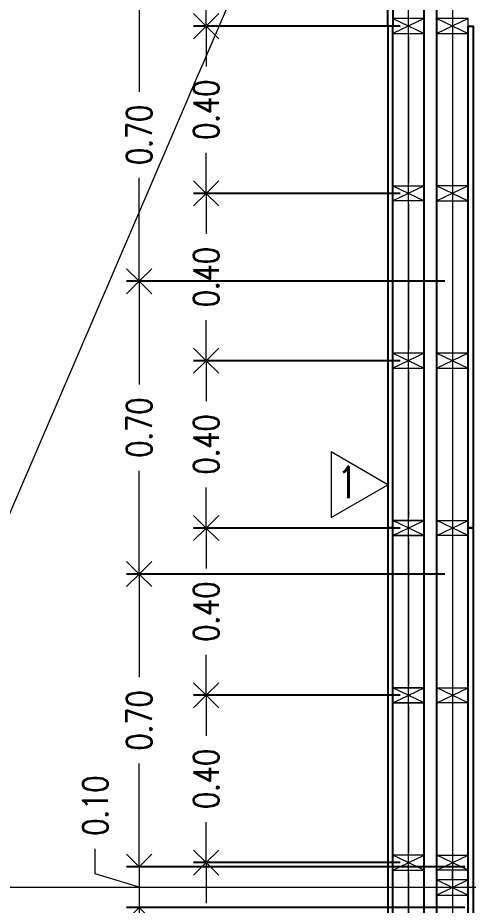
# Model space of a CAD drawing. Header units: metres. Extents: x -2 to 612, y -64 to 156.
# Drawn here: x 462.758 to 463.835, y 27.16 to 29.282 of the extents above; entities that cross this region are included whole.
import ezdxf

# ---------------------------------------------------------------- set-up
doc = ezdxf.new("R2010")
doc.units = ezdxf.units.M
doc.header["$LTSCALE"] = 5
doc.header["$MEASUREMENT"] = 0
doc.layers.get('0').update_dxf_attribs({"color": 30})
doc.layers.get('DEFPOINTS').update_dxf_attribs({"color": 210})
for name, color, linetype, lineweight in [('A-ANNO-DIMS', 3, 'Continuous', 18), ('A-ANNO-SYMB', 3, 'Continuous', 18), ('A-ANNO-TEXT', 3, 'Continuous', 18), ('A-DETL-MCUT', 4, 'Continuous', 25), ('A-ELEV-IDEN', 3, 'Continuous', 18), ('A-ELEV-MBE2', 4, 'Continuous', 25), ('A-WALL-PATT', 8, 'Continuous', 18), ('A-WALL-STUD', 3, 'Continuous', 18)]:
    doc.layers.add(name, color=color, linetype=linetype, lineweight=lineweight)
doc.styles.add('E-ROMANS', font='romans.shx', dxfattribs={"width": 0.8})
doc.dimstyles.new('E-0050_ARW_12', dxfattribs={"dimscale": 0.001, "dimtxt": 60, "dimasz": 60, "dimexe": 30, "dimexo": 20, "dimgap": 30, "dimtad": 0, "dimzin": 0, "dimdsep": 46, "dimtxsty": 'E-ROMANS', "dimblk": 'OPEN90', "dimcen": 30, "dimclrd": 256, "dimclre": 256, "dimclrt": 256, "dimadec": 0, "dimazin": 0, "dimtfac": 1, "dimtmove": 1, "dimatfit": 3, "dimldrblk": 'OPEN90', "dimfxl": 1, "dimtfill": 1, "dimtolj": 1, "dimtzin": 0, "dimlwd": -1, "dimarcsym": 0})

# ---------------------------------------------------------------- blocks, each defined once
blk = doc.blocks.new('_Open90')
at = {"color": 0, "linetype": 'ByBlock', "lineweight": -2}
for p, q in [((-0.5, 0.5), (0, 0)), ((0, 0), (-1, 0)), ((0, 0), (-0.5, -0.5))]:
    blk.add_line(p, q, dxfattribs=at)
blk = doc.blocks.new('*D615')
at = {"layer": 'A-ANNO-DIMS', "lineweight": -2, "transparency": 16777216}
for p, q in [((463.672, 27.2614), (463.1782, 27.2614)), ((463.672, 26.8615), (463.1782, 26.8615))]:
    blk.add_line(p, q, dxfattribs=at)
at = {"layer": 'A-ANNO-DIMS', "transparency": 16777216}
for p, q in [((463.2082, 27.2014), (463.2082, 27.1646)), ((463.2082, 26.9215), (463.2082, 26.9583))]:
    blk.add_line(p, q, dxfattribs=at)
at = {"layer": 'DEFPOINTS', "color": 0, "transparency": 16777216}
for p in [(463.2082, 27.2614), (463.692, 27.2614), (463.692, 26.8615)]:
    blk.add_point(p, dxfattribs=at)
at = {"layer": 'A-ANNO-DIMS', "transparency": 16777216, "xscale": 0.06, "yscale": 0.06, "zscale": 0.06}
for p, rotation in [((463.2082, 27.2614), 90), ((463.2082, 26.8615), 270)]:
    blk.add_blockref('_Open90', p, dxfattribs=dict(at, rotation=rotation))
at = {"layer": 'A-ANNO-DIMS', "transparency": 16777216, "insert": (463.2082, 27.0615), "char_height": 0.06, "attachment_point": 5, "rotation": 90, "style": 'E-ROMANS', "bg_fill": 3, "box_fill_scale": 1.25, "bg_fill_color": 256, "bg_fill_true_color": 13158600, "bg_fill_transparency": 0}
blk.add_mtext('\\A1;0.40', dxfattribs=at)
blk = doc.blocks.new('*D616')
at = {"layer": 'A-ANNO-DIMS', "lineweight": -2, "transparency": 16777216}
for p, q in [((463.672, 27.6615), (463.1782, 27.6615)), ((463.672, 27.2614), (463.1782, 27.2614))]:
    blk.add_line(p, q, dxfattribs=at)
at = {"layer": 'A-ANNO-DIMS', "transparency": 16777216}
for p, q in [((463.2082, 27.6015), (463.2082, 27.5646)), ((463.2082, 27.3214), (463.2082, 27.3583))]:
    blk.add_line(p, q, dxfattribs=at)
at = {"layer": 'DEFPOINTS', "color": 0, "transparency": 16777216}
for p in [(463.2082, 27.6615), (463.692, 27.6615), (463.692, 27.2614)]:
    blk.add_point(p, dxfattribs=at)
at = {"layer": 'A-ANNO-DIMS', "transparency": 16777216, "xscale": 0.06, "yscale": 0.06, "zscale": 0.06}
for p, rotation in [((463.2082, 27.6615), 90), ((463.2082, 27.2614), 270)]:
    blk.add_blockref('_Open90', p, dxfattribs=dict(at, rotation=rotation))
at = {"layer": 'A-ANNO-DIMS', "transparency": 16777216, "insert": (463.2082, 27.4615), "char_height": 0.06, "attachment_point": 5, "rotation": 90, "style": 'E-ROMANS', "bg_fill": 3, "box_fill_scale": 1.25, "bg_fill_color": 256, "bg_fill_true_color": 13158600, "bg_fill_transparency": 0}
blk.add_mtext('\\A1;0.40', dxfattribs=at)
blk = doc.blocks.new('*D617')
at = {"layer": 'A-ANNO-DIMS', "lineweight": -2, "transparency": 16777216}
for p, q in [((463.672, 28.0615), (463.1782, 28.0615)), ((463.672, 27.6615), (463.1782, 27.6615))]:
    blk.add_line(p, q, dxfattribs=at)
at = {"layer": 'A-ANNO-DIMS', "transparency": 16777216}
for p, q in [((463.2082, 28.0015), (463.2082, 27.9647)), ((463.2082, 27.7215), (463.2082, 27.7584))]:
    blk.add_line(p, q, dxfattribs=at)
at = {"layer": 'DEFPOINTS', "color": 0, "transparency": 16777216}
for p in [(463.2082, 28.0615), (463.692, 28.0615), (463.692, 27.6615)]:
    blk.add_point(p, dxfattribs=at)
at = {"layer": 'A-ANNO-DIMS', "transparency": 16777216, "xscale": 0.06, "yscale": 0.06, "zscale": 0.06}
for p, rotation in [((463.2082, 28.0615), 90), ((463.2082, 27.6615), 270)]:
    blk.add_blockref('_Open90', p, dxfattribs=dict(at, rotation=rotation))
at = {"layer": 'A-ANNO-DIMS', "transparency": 16777216, "insert": (463.2082, 27.8615), "char_height": 0.06, "attachment_point": 5, "rotation": 90, "style": 'E-ROMANS', "bg_fill": 3, "box_fill_scale": 1.25, "bg_fill_color": 256, "bg_fill_true_color": 13158600, "bg_fill_transparency": 0}
blk.add_mtext('\\A1;0.40', dxfattribs=at)
blk = doc.blocks.new('*D618')
at = {"layer": 'A-ANNO-DIMS', "lineweight": -2, "transparency": 16777216}
for p, q in [((463.672, 28.4615), (463.1782, 28.4615)), ((463.672, 28.0615), (463.1782, 28.0615))]:
    blk.add_line(p, q, dxfattribs=at)
at = {"layer": 'A-ANNO-DIMS', "transparency": 16777216}
for p, q in [((463.2082, 28.4015), (463.2082, 28.3647)), ((463.2082, 28.1215), (463.2082, 28.1584))]:
    blk.add_line(p, q, dxfattribs=at)
at = {"layer": 'DEFPOINTS', "color": 0, "transparency": 16777216}
for p in [(463.2082, 28.4615), (463.692, 28.4615), (463.692, 28.0615)]:
    blk.add_point(p, dxfattribs=at)
at = {"layer": 'A-ANNO-DIMS', "transparency": 16777216, "xscale": 0.06, "yscale": 0.06, "zscale": 0.06}
for p, rotation in [((463.2082, 28.4615), 90), ((463.2082, 28.0615), 270)]:
    blk.add_blockref('_Open90', p, dxfattribs=dict(at, rotation=rotation))
at = {"layer": 'A-ANNO-DIMS', "transparency": 16777216, "insert": (463.2082, 28.2615), "char_height": 0.06, "attachment_point": 5, "rotation": 90, "style": 'E-ROMANS', "bg_fill": 3, "box_fill_scale": 1.25, "bg_fill_color": 256, "bg_fill_true_color": 13158600, "bg_fill_transparency": 0}
blk.add_mtext('\\A1;0.40', dxfattribs=at)
blk = doc.blocks.new('*D619')
at = {"layer": 'A-ANNO-DIMS', "lineweight": -2, "transparency": 16777216}
for p, q in [((463.672, 28.8615), (463.1782, 28.8615)), ((463.672, 28.4615), (463.1782, 28.4615))]:
    blk.add_line(p, q, dxfattribs=at)
at = {"layer": 'A-ANNO-DIMS', "transparency": 16777216}
for p, q in [((463.2082, 28.8015), (463.2082, 28.7647)), ((463.2082, 28.5215), (463.2082, 28.5584))]:
    blk.add_line(p, q, dxfattribs=at)
at = {"layer": 'DEFPOINTS', "color": 0, "transparency": 16777216}
for p in [(463.2082, 28.8615), (463.692, 28.8615), (463.692, 28.4615)]:
    blk.add_point(p, dxfattribs=at)
at = {"layer": 'A-ANNO-DIMS', "transparency": 16777216, "xscale": 0.06, "yscale": 0.06, "zscale": 0.06}
for p, rotation in [((463.2082, 28.8615), 90), ((463.2082, 28.4615), 270)]:
    blk.add_blockref('_Open90', p, dxfattribs=dict(at, rotation=rotation))
at = {"layer": 'A-ANNO-DIMS', "transparency": 16777216, "insert": (463.2082, 28.6615), "char_height": 0.06, "attachment_point": 5, "rotation": 90, "style": 'E-ROMANS', "bg_fill": 3, "box_fill_scale": 1.25, "bg_fill_color": 256, "bg_fill_true_color": 13158600, "bg_fill_transparency": 0}
blk.add_mtext('\\A1;0.40', dxfattribs=at)
blk = doc.blocks.new('*D620')
at = {"layer": 'A-ANNO-DIMS', "lineweight": -2, "transparency": 16777216}
for p, q in [((463.672, 29.2615), (463.1782, 29.2615)), ((463.672, 28.8615), (463.1782, 28.8615))]:
    blk.add_line(p, q, dxfattribs=at)
at = {"layer": 'A-ANNO-DIMS', "transparency": 16777216}
for p, q in [((463.2082, 29.2015), (463.2082, 29.1647)), ((463.2082, 28.9215), (463.2082, 28.9584))]:
    blk.add_line(p, q, dxfattribs=at)
at = {"layer": 'DEFPOINTS', "color": 0, "transparency": 16777216}
for p in [(463.2082, 29.2615), (463.692, 29.2615), (463.692, 28.8615)]:
    blk.add_point(p, dxfattribs=at)
at = {"layer": 'A-ANNO-DIMS', "transparency": 16777216, "xscale": 0.06, "yscale": 0.06, "zscale": 0.06}
for p, rotation in [((463.2082, 29.2615), 90), ((463.2082, 28.8615), 270)]:
    blk.add_blockref('_Open90', p, dxfattribs=dict(at, rotation=rotation))
at = {"layer": 'A-ANNO-DIMS', "transparency": 16777216, "insert": (463.2082, 29.0615), "char_height": 0.06, "attachment_point": 5, "rotation": 90, "style": 'E-ROMANS', "bg_fill": 3, "box_fill_scale": 1.25, "bg_fill_color": 256, "bg_fill_true_color": 13158600, "bg_fill_transparency": 0}
blk.add_mtext('\\A1;0.40', dxfattribs=at)
blk = doc.blocks.new('*D621')
at = {"layer": 'A-ANNO-DIMS', "lineweight": -2, "transparency": 16777216}
for p, q in [((463.672, 29.6615), (463.1782, 29.6615)), ((463.672, 29.2615), (463.1782, 29.2615))]:
    blk.add_line(p, q, dxfattribs=at)
at = {"layer": 'A-ANNO-DIMS', "transparency": 16777216}
for p, q in [((463.2082, 29.6015), (463.2082, 29.5647)), ((463.2082, 29.3215), (463.2082, 29.3584))]:
    blk.add_line(p, q, dxfattribs=at)
at = {"layer": 'DEFPOINTS', "color": 0, "transparency": 16777216}
for p in [(463.2082, 29.6615), (463.692, 29.6615), (463.692, 29.2615)]:
    blk.add_point(p, dxfattribs=at)
at = {"layer": 'A-ANNO-DIMS', "transparency": 16777216, "xscale": 0.06, "yscale": 0.06, "zscale": 0.06}
for p, rotation in [((463.2082, 29.6615), 90), ((463.2082, 29.2615), 270)]:
    blk.add_blockref('_Open90', p, dxfattribs=dict(at, rotation=rotation))
at = {"layer": 'A-ANNO-DIMS', "transparency": 16777216, "insert": (463.2082, 29.4615), "char_height": 0.06, "attachment_point": 5, "rotation": 90, "style": 'E-ROMANS', "bg_fill": 3, "box_fill_scale": 1.25, "bg_fill_color": 256, "bg_fill_true_color": 13158600, "bg_fill_transparency": 0}
blk.add_mtext('\\A1;0.40', dxfattribs=at)
blk = doc.blocks.new('*D630')
at = {"layer": 'A-ANNO-DIMS', "lineweight": -2, "transparency": 16777216}
for p, q in [((463.7785, 29.3515), (463.0183, 29.3515)), ((463.7785, 28.6515), (463.0183, 28.6515))]:
    blk.add_line(p, q, dxfattribs=at)
at = {"layer": 'A-ANNO-DIMS', "transparency": 16777216}
for p, q in [((463.0483, 29.2915), (463.0483, 29.1047)), ((463.0483, 28.7115), (463.0483, 28.8984))]:
    blk.add_line(p, q, dxfattribs=at)
at = {"layer": 'DEFPOINTS', "color": 0, "transparency": 16777216}
for p in [(463.7985, 29.3515), (463.0483, 28.6515), (463.7985, 28.6515)]:
    blk.add_point(p, dxfattribs=at)
at = {"layer": 'A-ANNO-DIMS', "transparency": 16777216, "xscale": 0.06, "yscale": 0.06, "zscale": 0.06}
for p, rotation in [((463.0483, 29.3515), 90), ((463.0483, 28.6515), 270)]:
    blk.add_blockref('_Open90', p, dxfattribs=dict(at, rotation=rotation))
at = {"layer": 'A-ANNO-DIMS', "transparency": 16777216, "insert": (463.0483, 29.0015), "char_height": 0.06, "attachment_point": 5, "rotation": 90, "style": 'E-ROMANS', "bg_fill": 3, "box_fill_scale": 1.25, "bg_fill_color": 256, "bg_fill_true_color": 13158600, "bg_fill_transparency": 0}
blk.add_mtext('\\A1;0.70', dxfattribs=at)
blk = doc.blocks.new('*D631')
at = {"layer": 'A-ANNO-DIMS', "lineweight": -2, "transparency": 16777216}
for p, q in [((463.7785, 28.6515), (463.0183, 28.6515)), ((463.7785, 27.9515), (463.0183, 27.9515))]:
    blk.add_line(p, q, dxfattribs=at)
at = {"layer": 'A-ANNO-DIMS', "transparency": 16777216}
for p, q in [((463.0483, 28.5915), (463.0483, 28.4047)), ((463.0483, 28.0115), (463.0483, 28.1984))]:
    blk.add_line(p, q, dxfattribs=at)
at = {"layer": 'DEFPOINTS', "color": 0, "transparency": 16777216}
for p in [(463.7985, 28.6515), (463.0483, 27.9515), (463.7985, 27.9515)]:
    blk.add_point(p, dxfattribs=at)
at = {"layer": 'A-ANNO-DIMS', "transparency": 16777216, "xscale": 0.06, "yscale": 0.06, "zscale": 0.06}
for p, rotation in [((463.0483, 28.6515), 90), ((463.0483, 27.9515), 270)]:
    blk.add_blockref('_Open90', p, dxfattribs=dict(at, rotation=rotation))
at = {"layer": 'A-ANNO-DIMS', "transparency": 16777216, "insert": (463.0483, 28.3015), "char_height": 0.06, "attachment_point": 5, "rotation": 90, "style": 'E-ROMANS', "bg_fill": 3, "box_fill_scale": 1.25, "bg_fill_color": 256, "bg_fill_true_color": 13158600, "bg_fill_transparency": 0}
blk.add_mtext('\\A1;0.70', dxfattribs=at)
blk = doc.blocks.new('*D632')
at = {"layer": 'A-ANNO-DIMS', "lineweight": -2, "transparency": 16777216}
for p, q in [((463.7785, 27.9515), (463.0183, 27.9515)), ((463.7785, 27.2515), (463.0183, 27.2515))]:
    blk.add_line(p, q, dxfattribs=at)
at = {"layer": 'A-ANNO-DIMS', "transparency": 16777216}
for p, q in [((463.0483, 27.8915), (463.0483, 27.7047)), ((463.0483, 27.3115), (463.0483, 27.4984))]:
    blk.add_line(p, q, dxfattribs=at)
at = {"layer": 'DEFPOINTS', "color": 0, "transparency": 16777216}
for p in [(463.7985, 27.9515), (463.0483, 27.2515), (463.7985, 27.2515)]:
    blk.add_point(p, dxfattribs=at)
at = {"layer": 'A-ANNO-DIMS', "transparency": 16777216, "xscale": 0.06, "yscale": 0.06, "zscale": 0.06}
for p, rotation in [((463.0483, 27.9515), 90), ((463.0483, 27.2515), 270)]:
    blk.add_blockref('_Open90', p, dxfattribs=dict(at, rotation=rotation))
at = {"layer": 'A-ANNO-DIMS', "transparency": 16777216, "insert": (463.0483, 27.6015), "char_height": 0.06, "attachment_point": 5, "rotation": 90, "style": 'E-ROMANS', "bg_fill": 3, "box_fill_scale": 1.25, "bg_fill_color": 256, "bg_fill_true_color": 13158600, "bg_fill_transparency": 0}
blk.add_mtext('\\A1;0.70', dxfattribs=at)
blk = doc.blocks.new('*D786')
at = {"layer": 'A-ANNO-DIMS', "transparency": 16777216}
for p, q in [((463.0483, 27.3115), (463.0483, 27.3715)), ((462.9433, 27.2345), (462.9433, 27.2945)), ((463.0483, 27.2515), (463.0483, 27.1545)), ((463.0483, 27.2515), (463.0483, 27.1545)), ((463.0483, 27.203), (462.9433, 27.2345)), ((463.0483, 27.0945), (463.0483, 27.0345))]:
    blk.add_line(p, q, dxfattribs=at)
at = {"layer": 'A-ANNO-DIMS', "lineweight": -2, "transparency": 16777216}
for p, q in [((463.8266, 27.2515), (463.0183, 27.2515)), ((463.8266, 27.1545), (463.0183, 27.1545))]:
    blk.add_line(p, q, dxfattribs=at)
at = {"layer": 'DEFPOINTS', "color": 0, "transparency": 16777216}
for p in [(463.8466, 27.2515), (463.0483, 27.1545), (463.8466, 27.1545)]:
    blk.add_point(p, dxfattribs=at)
at = {"layer": 'A-ANNO-DIMS', "transparency": 16777216, "xscale": 0.06, "yscale": 0.06, "zscale": 0.06}
for p, rotation in [((463.0483, 27.2515), 270), ((463.0483, 27.1545), 90)]:
    blk.add_blockref('_Open90', p, dxfattribs=dict(at, rotation=rotation))
at = {"layer": 'A-ANNO-DIMS', "transparency": 16777216, "insert": (462.9433, 27.3977), "char_height": 0.06, "attachment_point": 5, "rotation": 90, "style": 'E-ROMANS', "bg_fill": 3, "box_fill_scale": 1.25, "bg_fill_color": 256, "bg_fill_true_color": 13158600, "bg_fill_transparency": 0}
blk.add_mtext('\\A1;0.10', dxfattribs=at)

msp = doc.modelspace()

# ---------------------------------------------------------------- linework, layer by layer
at = {"layer": 'A-DETL-MCUT'}
for points in [[(463.83457, 28.06154), (463.83457, 29.26154), (463.84657, 29.26154), (463.84657, 28.06154)], [(463.83457, 26.86154), (463.83457, 28.06154), (463.84657, 28.06154), (463.84657, 26.86154)]]:
    msp.add_lwpolyline(points, close=True, dxfattribs=at)
at = {"layer": 'A-ELEV-MBE2'}
msp.add_line((463.75957, 23.00954), (463.75957, 30.41355), dxfattribs=at)
at = {"layer": 'A-WALL-PATT', "ltscale": 0.1}
msp.add_line((463.79707, 27.18404), (463.79707, 26.88654), dxfattribs=at)

# ---------------------------------------------------------------- dimensions: what is measured, and where the dimension line sits
at = {"layer": 'A-ANNO-DIMS'}
dim = msp.add_linear_dim(base=(463.20824, 27.26142), p1=(463.69203, 26.86154), p2=(463.69203, 27.26142), angle=90, dimstyle='E-0050_ARW_12', dxfattribs=at)
dim.commit()
dim.dimension.update_dxf_attribs({"geometry": '*D615', "text_midpoint": (463.20824, 27.06148)})

# ---------------------------------------------------------------- next in the draw order: linework, layer by layer
at = {"layer": 'A-ANNO-SYMB'}
msp.add_line((478.32254, 27.20204), (455.48822, 27.20204), dxfattribs=at)
at = {"layer": 'A-WALL-PATT', "ltscale": 0.1}
msp.add_line((463.69203, 27.23643), (463.69203, 26.88654), dxfattribs=at)

# ---------------------------------------------------------------- next in the draw order: dimensions: what is measured, and where the dimension line sits
at = {"layer": 'A-ANNO-DIMS'}
dim = msp.add_linear_dim(base=(463.20824, 27.66153), p1=(463.69203, 27.26142), p2=(463.69203, 27.66153), angle=90, dimstyle='E-0050_ARW_12', dxfattribs=at)
dim.commit()
dim.dimension.update_dxf_attribs({"geometry": '*D616', "text_midpoint": (463.20824, 27.46148)})

# ---------------------------------------------------------------- next in the draw order: dimensions: what is measured, and where the dimension line sits
dim = msp.add_linear_dim(base=(463.20824, 28.06153), p1=(463.69203, 27.66153), p2=(463.69203, 28.06153), angle=90, dimstyle='E-0050_ARW_12', dxfattribs=at)
dim.commit()
dim.dimension.update_dxf_attribs({"geometry": '*D617', "text_midpoint": (463.20824, 27.86153)})

# ---------------------------------------------------------------- next in the draw order: dimensions: what is measured, and where the dimension line sits
dim = msp.add_linear_dim(base=(463.20824, 28.46153), p1=(463.69203, 28.06153), p2=(463.69203, 28.46153), angle=90, dimstyle='E-0050_ARW_12', dxfattribs=at)
dim.commit()
dim.dimension.update_dxf_attribs({"geometry": '*D618', "text_midpoint": (463.20824, 28.26153)})

# ---------------------------------------------------------------- next in the draw order: dimensions: what is measured, and where the dimension line sits
dim = msp.add_linear_dim(base=(463.20824, 28.86153), p1=(463.69203, 28.46153), p2=(463.69203, 28.86153), angle=90, dimstyle='E-0050_ARW_12', dxfattribs=at)
dim.commit()
dim.dimension.update_dxf_attribs({"geometry": '*D619', "text_midpoint": (463.20824, 28.66153)})

# ---------------------------------------------------------------- next in the draw order: dimensions: what is measured, and where the dimension line sits
dim = msp.add_linear_dim(base=(463.20824, 29.26154), p1=(463.69203, 28.86153), p2=(463.69203, 29.26154), angle=90, dimstyle='E-0050_ARW_12', dxfattribs=at)
dim.commit()
dim.dimension.update_dxf_attribs({"geometry": '*D620', "text_midpoint": (463.20824, 29.06154)})

# ---------------------------------------------------------------- next in the draw order: dimensions: what is measured, and where the dimension line sits
dim = msp.add_linear_dim(base=(463.20824, 29.66153), p1=(463.69203, 29.26154), p2=(463.69203, 29.66153), angle=90, dimstyle='E-0050_ARW_12', dxfattribs=at)
dim.commit()
dim.dimension.update_dxf_attribs({"geometry": '*D621', "text_midpoint": (463.20824, 29.46154)})

# ---------------------------------------------------------------- next in the draw order: dimensions: what is measured, and where the dimension line sits
dim = msp.add_linear_dim(base=(463.04829, 28.65153), p1=(463.79853, 29.35153), p2=(463.79853, 28.65153), angle=90, dimstyle='E-0050_ARW_12', dxfattribs=at)
dim.commit()
dim.dimension.update_dxf_attribs({"geometry": '*D630', "text_midpoint": (463.04829, 29.00153)})

# ---------------------------------------------------------------- next in the draw order: linework, layer by layer
at = {"layer": 'A-DETL-MCUT'}
msp.add_lwpolyline([(463.64253, 29.26153), (463.64253, 30.46155), (463.65453, 30.46155), (463.65453, 29.26153)], close=True, dxfattribs=at)
at = {"layer": 'A-WALL-PATT', "ltscale": 0.1}
for p, q in [((463.69203, 29.23655), (463.69203, 28.88654)), ((463.79707, 29.23654), (463.79707, 28.88654))]:
    msp.add_line(p, q, dxfattribs=at)
at = {"layer": 'A-WALL-STUD'}
for p, q in [((463.72953, 29.27955), (463.65453, 29.24355)), ((463.65453, 29.27955), (463.72953, 29.24355)), ((463.83457, 29.27954), (463.75957, 29.24354)), ((463.75957, 29.27954), (463.83457, 29.24354)), ((463.65453, 28.87954), (463.72953, 28.84354)), ((463.72953, 28.87954), (463.65453, 28.84354)), ((463.83457, 28.87954), (463.75957, 28.84354)), ((463.75957, 28.87954), (463.83457, 28.84354))]:
    msp.add_line(p, q, dxfattribs=at)
for points in [[(463.72953, 29.27955), (463.65453, 29.27955), (463.65453, 29.24355), (463.72953, 29.24355)], [(463.83457, 29.27954), (463.75957, 29.27954), (463.75957, 29.24354), (463.83457, 29.24354)], [(463.65453, 28.87954), (463.72953, 28.87954), (463.72953, 28.84354), (463.65453, 28.84354)], [(463.83457, 28.87954), (463.75957, 28.87954), (463.75957, 28.84354), (463.83457, 28.84354)]]:
    msp.add_lwpolyline(points, close=True, dxfattribs=at)

# ---------------------------------------------------------------- next in the draw order: dimensions: what is measured, and where the dimension line sits
at = {"layer": 'A-ANNO-DIMS'}
dim = msp.add_linear_dim(base=(463.04829, 27.95153), p1=(463.79853, 28.65153), p2=(463.79853, 27.95153), angle=90, dimstyle='E-0050_ARW_12', dxfattribs=at)
dim.commit()
dim.dimension.update_dxf_attribs({"geometry": '*D631', "text_midpoint": (463.04829, 28.30153)})

# ---------------------------------------------------------------- next in the draw order: linework, layer by layer
at = {"layer": 'A-ANNO-TEXT'}
msp.add_lwpolyline([(463.64252, 28.16508), (463.50666, 28.24352), (463.50666, 28.08664)], close=True, dxfattribs=at)
at = {"layer": 'A-DETL-MCUT'}
msp.add_lwpolyline([(463.65452, 28.06154), (463.65453, 29.26154), (463.64253, 29.26154), (463.64252, 28.06154)], close=True, dxfattribs=at)
at = {"layer": 'A-WALL-PATT', "ltscale": 0.1}
for p, q in [((463.69203, 28.83654), (463.69203, 28.48655)), ((463.79707, 28.83654), (463.79707, 28.48654)), ((463.69203, 28.43655), (463.69203, 28.08654)), ((463.79707, 28.43654), (463.79707, 28.08654))]:
    msp.add_line(p, q, dxfattribs=at)
at = {"layer": 'A-WALL-STUD'}
for p, q in [((463.72953, 28.47955), (463.65453, 28.44355)), ((463.65453, 28.47955), (463.72953, 28.44355)), ((463.83457, 28.47954), (463.75957, 28.44354)), ((463.75957, 28.47954), (463.83457, 28.44354)), ((463.72953, 28.04355), (463.65453, 28.07955)), ((463.65453, 28.04355), (463.72953, 28.07955)), ((463.65453, 28.04354), (463.72953, 28.07954)), ((463.72953, 28.04354), (463.65453, 28.07954)), ((463.83457, 28.04354), (463.75957, 28.07954)), ((463.75957, 28.04354), (463.83457, 28.07954))]:
    msp.add_line(p, q, dxfattribs=at)
for points in [[(463.72953, 28.47955), (463.65453, 28.47955), (463.65453, 28.44355), (463.72953, 28.44355)], [(463.83457, 28.47954), (463.75957, 28.47954), (463.75957, 28.44354), (463.83457, 28.44354)], [(463.72953, 28.04355), (463.65453, 28.04355), (463.65453, 28.07955), (463.72953, 28.07955)], [(463.65453, 28.04354), (463.72953, 28.04354), (463.72953, 28.07954), (463.65453, 28.07954)], [(463.83457, 28.04354), (463.75957, 28.04354), (463.75957, 28.07954), (463.83457, 28.07954)]]:
    msp.add_lwpolyline(points, close=True, dxfattribs=at)

# ---------------------------------------------------------------- next in the draw order: texts
at = {"layer": 'A-ANNO-TEXT', "insert": (463.54562, 28.17073), "char_height": 0.075, "attachment_point": 5, "rotation": 0.00048, "style": 'E-ROMANS'}
msp.add_mtext('\\pi-0.45,l0.45,t0.45;1', dxfattribs=at)

# ---------------------------------------------------------------- next in the draw order: dimensions: what is measured, and where the dimension line sits
at = {"layer": 'A-ANNO-DIMS'}
dim = msp.add_linear_dim(base=(463.04829, 27.25153), p1=(463.79853, 27.95153), p2=(463.79853, 27.25153), angle=90, dimstyle='E-0050_ARW_12', dxfattribs=at)
dim.commit()
dim.dimension.update_dxf_attribs({"geometry": '*D632', "text_midpoint": (463.04829, 27.60153)})

# ---------------------------------------------------------------- next in the draw order: linework, layer by layer
at = {"layer": 'A-ANNO-SYMB'}
for p, q in [((463.79707, 33.61894), (463.79707, 21.59535)), ((463.69203, 21.94694), (463.69203, 33.22033))]:
    msp.add_line(p, q, dxfattribs=at)
at = {"layer": 'A-DETL-MCUT'}
msp.add_lwpolyline([(463.65452, 26.86154), (463.65453, 28.06154), (463.64253, 28.06154), (463.64252, 26.86154)], close=True, dxfattribs=at)
at = {"layer": 'A-ELEV-IDEN'}
msp.add_line((460.65352, 23.23954), (463.64253, 30.20104), dxfattribs=at)
at = {"layer": 'A-ELEV-MBE2'}
for p, q in [((463.72953, 23.00954), (463.72953, 30.41355)), ((463.75957, 23.00953), (463.75957, 30.41354))]:
    msp.add_line(p, q, dxfattribs=at)
at = {"layer": 'A-WALL-PATT', "ltscale": 0.1}
for p, q in [((463.69203, 28.03654), (463.69203, 27.68655)), ((463.79707, 28.03654), (463.79707, 27.68654)), ((463.69203, 27.63654), (463.69203, 27.28643)), ((463.79707, 27.63654), (463.79707, 27.28643))]:
    msp.add_line(p, q, dxfattribs=at)
at = {"layer": 'A-WALL-STUD'}
for p, q in [((463.72953, 27.64355), (463.65453, 27.67955)), ((463.65453, 27.64355), (463.72953, 27.67955)), ((463.65453, 27.64354), (463.72953, 27.67954)), ((463.72953, 27.64354), (463.65453, 27.67954)), ((463.83457, 27.64354), (463.75957, 27.67954)), ((463.75957, 27.64354), (463.83457, 27.67954))]:
    msp.add_line(p, q, dxfattribs=at)
for points in [[(463.72953, 27.64355), (463.65453, 27.64355), (463.65453, 27.67955), (463.72953, 27.67955)], [(463.65453, 27.64354), (463.72953, 27.64354), (463.72953, 27.67954), (463.65453, 27.67954)], [(463.83457, 27.64354), (463.75957, 27.64354), (463.75957, 27.67954), (463.83457, 27.67954)]]:
    msp.add_lwpolyline(points, close=True, dxfattribs=at)

# ---------------------------------------------------------------- next in the draw order: dimensions: what is measured, and where the dimension line sits
at = {"layer": 'A-ANNO-DIMS'}
dim = msp.add_linear_dim(base=(463.04829, 27.15453), p1=(463.84657, 27.25154), p2=(463.84657, 27.15453), angle=90, dimstyle='E-0050_ARW_12', dxfattribs=at)
dim.commit()
dim.dimension.update_dxf_attribs({"geometry": '*D786', "text_midpoint": (462.94329, 27.32453)})

# ---------------------------------------------------------------- next in the draw order: linework, layer by layer
at = {"layer": 'A-WALL-PATT', "ltscale": 0.1}
msp.add_line((463.79707, 27.22004), (463.79707, 27.24343), dxfattribs=at)
at = {"layer": 'A-WALL-STUD'}
for p, q in [((463.65453, 27.24343), (463.72953, 27.27943)), ((463.72953, 27.24343), (463.65453, 27.27943)), ((463.83457, 27.24343), (463.75957, 27.27943)), ((463.75957, 27.24343), (463.83457, 27.27943)), ((463.83457, 27.22004), (463.75957, 27.18404)), ((463.75957, 27.22004), (463.83457, 27.18404))]:
    msp.add_line(p, q, dxfattribs=at)
for points in [[(463.65453, 27.24343), (463.72953, 27.24343), (463.72953, 27.27943), (463.65453, 27.27943)], [(463.83457, 27.24343), (463.75957, 27.24343), (463.75957, 27.27943), (463.83457, 27.27943)], [(463.83457, 27.22004), (463.75957, 27.22004), (463.75957, 27.18404), (463.83457, 27.18404)]]:
    msp.add_lwpolyline(points, close=True, dxfattribs=at)

doc.saveas('drawing.dxf')
